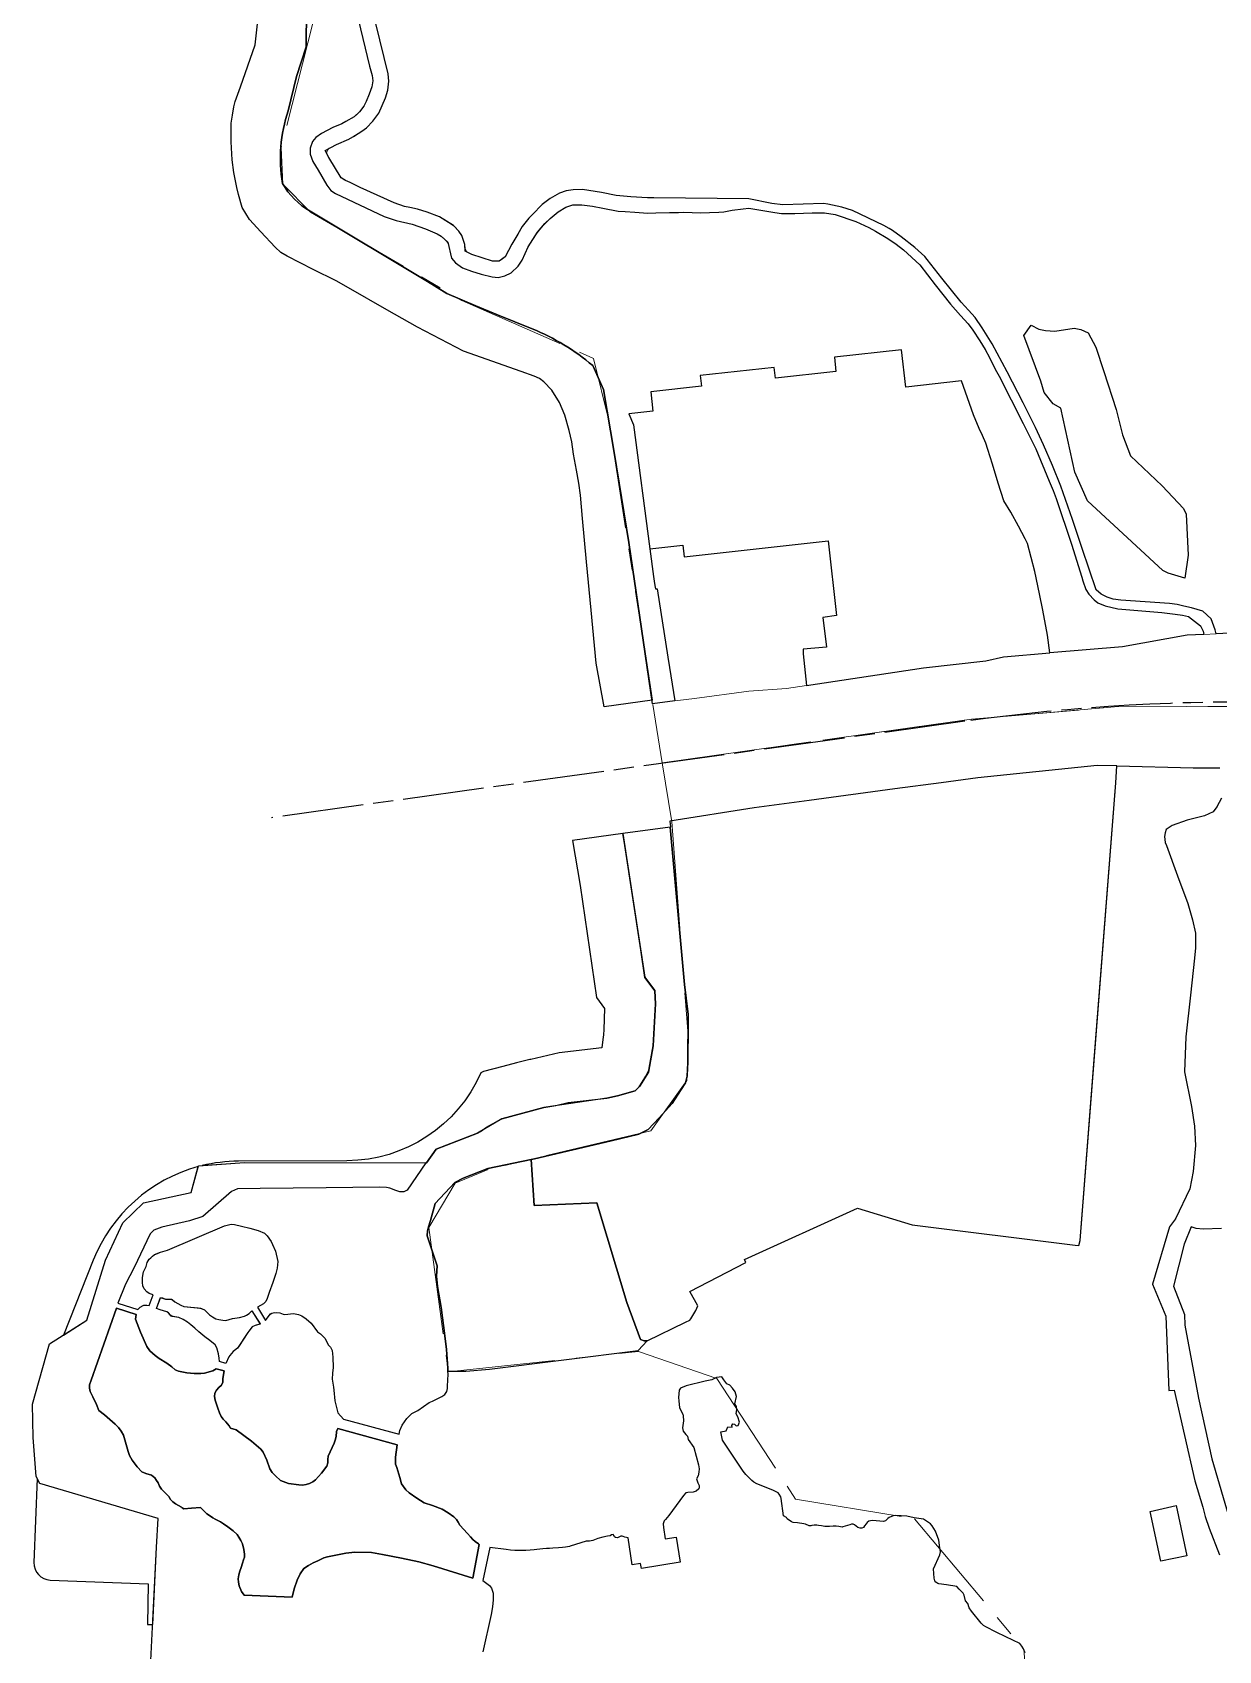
# Model space of a CAD drawing. Header units: millimetres. Extents: x 125232 to 134072, y 142885 to 152835.
# Drawn here: x 125787.7 to 126139.1, y 151965.9 to 152445.4 of the extents above; entities that cross this region are included whole.
import ezdxf

# ---------------------------------------------------------------- set-up
doc = ezdxf.new("R2010")
doc.units = ezdxf.units.MM
doc.linetypes.add('ACAD_ISO08W100', pattern=[36, 24, -3, 6, -3])
doc.linetypes.add('CENTER', pattern=[50.8, 31.75, -6.35, 6.35, -6.35])
for name, color, linetype in [('commerce', 10, 'Continuous'), ('culture', 21, 'Continuous'), ('green & plaza', 80, 'Continuous'), ('research & university', 30, 'Continuous'), ('residence-bad', 41, 'Continuous'), ('water', 4, 'Continuous'), ('老城北中心线', 7, 'ACAD_ISO08W100')]:
    doc.layers.add(name, color=color, linetype=linetype)
for name, color, linetype, lineweight in [('historical site', 232, 'Continuous', 0), ('municipal utilities', 151, 'Continuous', 0), ('super block', 6, 'CENTER', 0)]:
    doc.layers.add(name, color=color, linetype=linetype, lineweight=lineweight)

msp = doc.modelspace()

# ---------------------------------------------------------------- linework, layer by layer
at = {"layer": 'commerce'}
msp.add_lwpolyline([(126102.15, 152139.74), (126108.6, 152223.07), (126108.95, 152228.05), (126103.05, 152228.19), (126067.78, 152224.5), (126056.91, 152223.05), (126043.13, 152221.21), (126017.78, 152217.82), (126001.45, 152215.65), (125976.51, 152211.66), (125976.76, 152209.96), (125976.65, 152209.94), (125980.82, 152163.3), (125981.99, 152154.4), (125981.85, 152139.99), (125981.79, 152138.72), (125981.66, 152136.1), (125981.15, 152134.14), (125979.84, 152132.19), (125977.18, 152128.06), (125973.36, 152123.79), (125970.11, 152120.37), (125967.38, 152118.96), (125959.19, 152117), (125936.43, 152111.68), (125935.43, 152111.47), (125936.36, 152097.77), (125954.86, 152098.56), (125963.77, 152069.07), (125967.87, 152058.13), (125968.88, 152057.73), (125969.76, 152057.73), (125981.14, 152063.2), (125982.44, 152063.86), (125982.78, 152064.27), (125984.21, 152066.7), (125984.84, 152068.11), (125982.46, 152072.34), (125999.04, 152080.91), (125998.62, 152081.83), (126032.13, 152097.05), (126048.32, 152092.09), (126096.61, 152086.07), (126097.62, 152085.94), (126098.1, 152087.46)], close=True, dxfattribs=at)
at = {"layer": 'culture'}
msp.add_lwpolyline([(126077.54, 152303.27), (126075.44, 152306.6), (126073.82, 152311.81), (126072.07, 152317.41), (126070.71, 152321.78), (126070.11, 152323.71), (126069.1, 152325.93), (126068.14, 152328.05), (126066.48, 152332.03), (126062.93, 152342.12), (126046.38, 152340.21), (126045.17, 152351.35), (126025.26, 152349.15), (126025.72, 152344.92), (126007.83, 152342.93), (126007.47, 152346.13), (125985.51, 152343.7), (125985.86, 152340.51), (125970.88, 152338.85), (125971.5, 152333.17), (125964.4, 152332.38), (125965.73, 152329.13), (125970.6, 152292.39), (125980.36, 152293.47), (125980.75, 152289.98), (126023.41, 152294.71), (126025.86, 152272.61), (126021.86, 152272.04), (126022.92, 152263.27), (126016, 152262.6), (126016.04, 152261.23), (126016.99, 152251.88), (126051.7, 152257.15), (126070.12, 152259.13), (126075.31, 152260.37), (126089.11, 152261.54), (126088.4, 152266.79), (126086.96, 152274.16), (126085.97, 152278.99), (126084.6, 152285.64), (126082.43, 152293.92), (126081.72, 152295.31), (126079.77, 152299.04)], close=True, dxfattribs=at)
at = {"layer": 'green & plaza'}
msp.add_lwpolyline([(125883.57, 152451.71), (125887.52, 152435.31), (125888.38, 152432.64), (125888.54, 152431.06), (125888.21, 152429.26), (125887.5, 152427.03), (125886.58, 152424.88), (125885.86, 152423.48), (125884.64, 152421.78), (125882.97, 152420.38), (125880.59, 152418.93), (125879.35, 152418.23), (125876.71, 152417.21), (125873.35, 152415.42), (125871.64, 152414.26), (125870.65, 152413), (125869.95, 152411.02), (125869.96, 152409.32), (125870.74, 152407.12), (125872.36, 152404.5), (125874.97, 152400.06), (125876.09, 152398.56), (125877.51, 152397.63), (125891.92, 152390.81), (125895.47, 152389.59), (125900.22, 152388.52), (125904.18, 152387.21), (125907.62, 152385.68), (125908.8, 152385.01), (125910.79, 152383.21), (125911.85, 152378.52), (125913.07, 152377.06), (125915.07, 152375.62), (125917.77, 152374.58), (125920.62, 152373.76), (125923.92, 152372.9), (125925.66, 152372.74), (125927.62, 152373.23), (125929.53, 152374.13), (125931.62, 152376.14), (125932.75, 152377.92), (125934.6, 152381.81), (125937.29, 152386.13), (125939.54, 152388.74), (125941.11, 152390.24), (125943.42, 152392.24), (125945.68, 152393.55), (125947.75, 152394.3), (125950.42, 152394.28), (125953.57, 152393.87), (125956.69, 152393.24), (125961.25, 152392.42), (125963.26, 152392.26), (125966.12, 152392.09), (125969.97, 152391.79), (125972.36, 152391.88), (125976.39, 152392.03), (125979.11, 152392.04), (125980.61, 152392.06), (125983.12, 152392.02), (125985.47, 152391.94), (125988.23, 152391.99), (125990.99, 152392.09), (125992.47, 152392.18), (125994.95, 152392.71), (125998.25, 152393.12), (125999.95, 152393.25), (126007.6, 152392), (126009.64, 152391.75), (126013.56, 152391.72), (126018.7, 152391.89), (126021.64, 152391.93), (126022.38, 152391.94), (126025.46, 152391.42), (126031.58, 152389.36), (126035.42, 152387.59), (126037.44, 152386.49), (126041.12, 152384.27), (126043.52, 152382.6), (126045.78, 152380.9), (126050.58, 152376.48), (126055.1, 152370.6), (126059.69, 152364.83), (126062.57, 152361.44), (126064.88, 152359.05), (126066.28, 152357.14), (126068.37, 152354.03), (126069.88, 152351.41), (126071.22, 152349.04), (126072.89, 152345.62), (126074.02, 152343.52), (126081.17, 152329.53), (126084.93, 152321.96), (126088.92, 152312.42), (126090.05, 152309.67), (126090.94, 152307.3), (126095.52, 152293.72), (126098.55, 152283.94), (126098.83, 152282.88), (126099.78, 152280.33), (126100.59, 152278.97), (126102.18, 152277.28), (126103.34, 152276.34), (126105.44, 152275.5), (126109.17, 152274.62), (126122.26, 152273.53), (126126.23, 152273.04), (126128.33, 152272.71), (126130.11, 152272.27), (126133.71, 152269.56), (126134.47, 152268.01), (126134.73, 152267.02), (126129.78, 152266.79), (126110.61, 152263.37), (126089.11, 152261.54), (126088.4, 152266.79), (126086.96, 152274.16), (126085.97, 152278.99), (126084.6, 152285.64), (126082.43, 152293.92), (126081.72, 152295.31), (126079.77, 152299.04), (126077.54, 152303.27), (126075.44, 152306.6), (126073.82, 152311.81), (126072.07, 152317.41), (126070.71, 152321.78), (126070.11, 152323.71), (126069.1, 152325.93), (126068.14, 152328.05), (126066.48, 152332.03), (126062.93, 152342.12), (126046.38, 152340.21), (126045.17, 152351.35), (126025.26, 152349.15), (126025.72, 152344.92), (126007.83, 152342.93), (126007.47, 152346.13), (125985.51, 152343.7), (125985.86, 152340.51), (125970.88, 152338.85), (125971.5, 152333.17), (125964.4, 152332.38), (125965.73, 152329.13), (125970.6, 152292.39), (125971.69, 152284.16), (125971.93, 152282.08), (125972.29, 152280.53), (125972.75, 152280.53), (125975.9, 152260.23), (125976.39, 152257.18), (125978.01, 152247.28), (125971.41, 152246.43), (125969.23, 152261.29), (125964.35, 152294.22), (125960, 152320.87), (125956.88, 152339.52), (125953.67, 152346.66, 0.079798), (125935.77, 152357.52), (125925.47, 152361.7), (125919.05, 152364.39), (125910.46, 152368.01), (125904.77, 152371.52), (125869.97, 152392.37, -0.133943), (125861.79, 152400.64, -0.121104), (125863.45, 152422.15), (125865.94, 152432.25), (125868.84, 152441.04), (125868.94, 152452.2)], format="xyb", dxfattribs=at)
for points in [[(126148.42, 152267.65), (126138.32, 152267.19), (126138.02, 152268.32), (126136.91, 152271.58), (126134.4, 152273.94), (126131.05, 152274.85), (126129.69, 152275.22), (126128.38, 152275.52), (126126.82, 152275.86), (126124.49, 152276.14), (126110.07, 152277.18), (126107.85, 152277.46), (126106.08, 152278.06), (126104.31, 152278.92), (126102.76, 152280.26), (126098.65, 152292.45), (126095.81, 152301.07), (126092.32, 152310.94), (126089.82, 152317.02), (126087.15, 152323.15), (126084.81, 152328.28), (126081.15, 152335.63), (126076.48, 152344.83), (126072, 152353.07), (126069.08, 152357.88), (126066.91, 152360.91), (126064.97, 152363.07), (126062.77, 152365.48), (126057.04, 152372.56), (126052.77, 152378.1), (126052.04, 152378.96), (126049.09, 152381.61), (126045.05, 152384.78), (126042.49, 152386.67), (126041.44, 152387.31), (126039.95, 152388.18), (126030.6, 152392.57), (126027.46, 152393.56), (126023.3, 152394.48), (126022.08, 152394.7), (126009.95, 152394.31), (126006.75, 152394.71), (125999.89, 152396.04), (125971.75, 152396.31), (125969.89, 152396.31), (125964.94, 152396.6), (125960.65, 152397.04), (125956.32, 152397.89), (125950.66, 152398.85), (125947.84, 152398.76), (125945.86, 152398.44), (125943.82, 152397.71), (125941.11, 152396.14), (125938.75, 152394.37), (125935.84, 152391.45), (125934.74, 152390.34), (125932.76, 152387.87), (125931.48, 152385.6), (125929.69, 152382.63), (125927.73, 152378.9), (125925.99, 152377.58), (125924.04, 152377.56), (125917.87, 152379.58), (125915.94, 152380.57), (125915.82, 152382.53), (125914.95, 152385.23), (125914.05, 152386.51), (125912.42, 152388.17), (125908.34, 152390.75), (125904.63, 152392.11), (125901.76, 152392.96), (125899.54, 152393.46), (125897.89, 152393.79), (125894.9, 152394.82), (125884.84, 152399.44), (125881.8, 152400.85), (125880.43, 152401.47), (125879.2, 152402.26), (125875.56, 152408.26), (125874.45, 152410.42), (125877.76, 152412.14), (125881.39, 152413.74), (125882.84, 152414.49), (125885.3, 152416.11), (125886.65, 152417.04), (125888.55, 152419.07), (125890.32, 152421.42), (125892.34, 152425.96), (125892.98, 152428.23), (125893.26, 152430.93), (125893.1, 152433.09), (125889.47, 152448.02)], [(125822.8, 151962.97), (125824.49, 151996.54), (125824.96, 152005.1), (125789.87, 152015.49), (125788.83, 152017.54), (125787.92, 152029.05), (125787.7, 152038.98), (125792.82, 152056.81), (125803.8, 152063.8), (125809.38, 152081.65), (125814.46, 152092.65), (125820.66, 152098.56), (125820.66, 152098.56), (125834.71, 152101.65), (125836.91, 152109.54), (125850.56, 152110.57), (125904.26, 152110.49), (125898.71, 152102.32), (125897.73, 152101.86), (125896.54, 152101.86), (125895.4, 152102.26), (125893.6, 152102.97), (125892.61, 152103.17), (125890.57, 152103.26), (125874.72, 152103.01), (125855.18, 152102.82), (125848.49, 152102.77), (125846.68, 152101.97), (125838.16, 152094.54), (125834.26, 152093.28), (125826.08, 152091.38), (125823.64, 152090.53), (125822.64, 152089.41), (125817.82, 152079.42), (125815.33, 152074.46), (125813, 152068.84), (125818.93, 152066.97), (125819.64, 152067.7), (125820.56, 152068.21), (125821.06, 152068.29), (125821.56, 152068.27), (125822.25, 152068.15), (125823.49, 152071.32), (125822.34, 152071.76), (125821.62, 152072.28), (125820.86, 152073.14), (125820.4, 152074.06), (125820.3, 152074.96), (125820.34, 152076.44), (125820.62, 152078.15), (125821.39, 152079.78), (125821.75, 152080.95), (125822.27, 152081.87), (125822.75, 152082.29), (125823.29, 152082.76), (125823.79, 152083.2), (125824.24, 152083.42), (125825.67, 152083.94), (125827.69, 152084.54), (125844.57, 152091.83), (125846.54, 152092.26), (125847.56, 152092.15), (125849.64, 152091.65), (125852.12, 152091.08), (125854.6, 152090.37), (125856.5, 152089.57), (125857.29, 152088.8), (125858.4, 152087.15), (125858.78, 152086.29), (125859.67, 152084.29), (125860.41, 152081.23), (125860.23, 152079.23), (125859.79, 152077.65), (125858.89, 152075.02), (125857.84, 152072.04), (125857.28, 152070.29), (125856.86, 152069.33), (125856.16, 152068.66), (125855.31, 152068.14), (125854.39, 152067.67), (125856.78, 152063.74), (125858.11, 152065.58), (125858.59, 152065.89), (125859.02, 152066), (125859.96, 152066.1), (125861.03, 152066.01), (125861.97, 152065.58), (125862.53, 152065.48), (125865.03, 152065.8), (125866.55, 152065.56), (125867.52, 152065.14), (125868.79, 152064.28), (125870.25, 152062.91), (125872.17, 152060.41), (125873, 152059.83), (125874.42, 152058.37), (125875.35, 152056.52), (125876.02, 152055.8), (125876.47, 152054.87), (125876.73, 152052.87), (125876.8, 152049.78), (125876.59, 152048.18), (125876.47, 152046.4), (125876.85, 152043.96), (125876.96, 152043.06), (125877.3, 152039.95), (125878.2, 152036.42), (125879.9, 152034.48), (125896.38, 152030.08), (125896.52, 152031.18), (125897.24, 152032.72), (125898.62, 152034.69), (125900.12, 152036.17), (125901.91, 152037.09), (125905.27, 152039.47), (125906.21, 152039.86), (125907.8, 152040.6), (125908.96, 152041.24), (125909.85, 152041.86), (125910.43, 152042.7), (125910.63, 152043.64), (125910.67, 152044.29), (125910.85, 152047.87), (125910.79, 152048.76), (125916.09, 152048.76), (125923.14, 152049.3), (125967.12, 152054.83), (125969.76, 152057.73), (125981.14, 152063.2), (125982.44, 152063.86), (125982.78, 152064.27), (125984.21, 152066.7), (125984.84, 152068.11), (125982.46, 152072.34), (125999.04, 152080.91), (125998.62, 152081.83), (126032.13, 152097.05), (126048.32, 152092.09), (126096.61, 152086.07), (126097.62, 152085.94), (126098.1, 152087.46), (126108.6, 152223.07), (126108.95, 152228.05), (126131.58, 152227.51), (126139.39, 152227.46)], [(126139.92, 152218.46), (126138.51, 152215.91), (126137.41, 152214.48), (126134.86, 152213.24), (126129.73, 152211.98), (126125.27, 152210.42), (126123.58, 152209.18), (126123.2, 152208.23), (126123.07, 152207.1), (126123.28, 152205.36), (126123.62, 152204.46), (126126.85, 152195.52), (126130, 152187.25), (126131.35, 152182.48), (126132.19, 152178.54), (126132.18, 152174.17), (126131.95, 152171.05), (126130.75, 152160.09), (126129.33, 152147.75), (126128.98, 152137.37), (126131.03, 152127.13), (126131.92, 152121.28), (126132.19, 152115.63), (126131.54, 152107.92), (126130.52, 152102.72), (126126.31, 152093.87), (126124.56, 152091.5), (126119.49, 152074.54), (126123.47, 152065.06), (126124.36, 152042.99), (126125.89, 152043.06), (126132.02, 152016.25), (126134.4, 152008.4), (126135.09, 152005.68), (126136.3, 152002.24), (126139.31, 151994.35)], [(126139.93, 152091.04), (126134.47, 152090.78), (126132.42, 152090.95), (126130.92, 152091.47), (126128.84, 152086.38), (126125.67, 152073.93), (126129, 152065.56), (126129.06, 152062.4), (126133.08, 152040.74), (126137.08, 152022.78), (126142.58, 152003.91)], [(126081.74, 151965.33), (126081.3, 151966.47), (126080.83, 151967.26), (126080.18, 151968.08), (126076.09, 151970.04), (126073.16, 151971.4), (126070.1, 151972.96), (126069.39, 151973.39), (126068.69, 151974.11), (126065.92, 151977.58), (126065.23, 151978.63), (126064.77, 151979.92), (126064.08, 151980.71), (126063.7, 151982.32), (126063.38, 151982.98), (126062.25, 151984.11), (126061.48, 151984.91), (126058.49, 151985.45), (126056.21, 151985.72), (126055.9, 151985.8), (126055.29, 151986.21), (126055.01, 151986.62), (126054.8, 151987.37), (126054.64, 151990.16), (126056.51, 151994.29), (126056.68, 151995.16), (126056.49, 151996.4), (126056.15, 151998.62), (126055.21, 152001.3), (126054.22, 152002.87), (126053.7, 152003.54), (126051.68, 152004.9), (126048.92, 152005.24), (126046.71, 152005.81), (126043.41, 152006), (126042.66, 152005.88), (126041.52, 152005.36), (126041.1, 152005.07), (126040.4, 152004.4), (126039.77, 152004.2), (126037.61, 152004.4), (126036.45, 152004.44), (126035.48, 152004.3), (126034.95, 152003.86), (126034.65, 152003.55), (126034.21, 152002.91), (126033.87, 152002.37), (126033.4, 152002.2), (126032.85, 152002.21), (126032.17, 152002.38), (126031.21, 152003.24), (126030.83, 152003.39), (126030.31, 152003.37), (126029.82, 152003.25), (126029.11, 152003.05), (126027.74, 152002.59), (126027.61, 152002.56), (126027.04, 152002.64), (126026.6, 152002.71), (126025.79, 152002.77), (126024.87, 152002.77), (126023.84, 152002.74), (126023.12, 152002.72), (126022.39, 152002.76), (126021.41, 152002.88), (126020.58, 152002.99), (126020.08, 152003.06), (126019.27, 152003.09), (126018.59, 152002.97), (126018.26, 152002.91), (126017.81, 152002.93), (126016.71, 152003.45), (126016.19, 152003.54), (126014.34, 152003.76), (126013.07, 152003.91), (126012.54, 152004.07), (126011.31, 152004.95), (126011.03, 152005.36), (126010.21, 152005.84), (126009.45, 152011.03), (126009.35, 152011.54), (126008.94, 152012.31), (126008.61, 152012.65), (126008.01, 152013.02), (126007.04, 152013.47), (126002.33, 152015.38), (126001.44, 152015.84), (126000.77, 152016.32), (125999.04, 152018.09), (125998.27, 152019.1), (125992.15, 152028.28), (125991.6, 152030.71), (125993.19, 152031.07), (125993.68, 152032.25), (125994.95, 152032.16), (125994.93, 152032.66), (125995.17, 152033.17), (125995.65, 152033.06), (125996.12, 152032.53), (125996.73, 152032.6), (125997.14, 152033.58), (125996.64, 152035.24), (125996.2, 152036.13), (125996.41, 152037.42), (125996.3, 152038.25), (125995.79, 152039.07), (125996.31, 152041.18), (125995.88, 152042.6), (125995.11, 152043.72), (125994.31, 152044.57), (125993.38, 152044.98), (125992.5, 152046.13), (125991.96, 152047.02), (125990.35, 152046.81), (125988.98, 152046.12), (125986.94, 152045.79), (125981.34, 152044.42), (125979.66, 152043.67), (125979.24, 152043.06), (125979.11, 152040.97), (125979.17, 152039.93), (125979.41, 152037.9), (125980.36, 152035.99), (125980.49, 152035.52), (125980.61, 152033.99), (125980.29, 152031.94), (125980.43, 152030.93), (125981.27, 152029.93), (125981.78, 152029.45), (125981.99, 152028.52), (125983.66, 152026.13), (125985.02, 152020.97), (125985.19, 152019.78), (125985.14, 152018.78), (125984.89, 152017.73), (125984.46, 152016.8), (125984.86, 152015.61), (125985.2, 152014.89), (125985.24, 152014.34), (125985.12, 152013.91), (125984.33, 152013.18), (125983.44, 152012.87), (125981.89, 152012.82), (125981.3, 152012.64), (125980.54, 152011.9), (125976.23, 152005.98), (125975.22, 152004.8), (125974.89, 152004.4), (125974.5, 152003.48), (125974.66, 152002.46), (125975.17, 151999.01), (125978.4, 151999.52), (125979.6, 151992.1), (125968.08, 151990.24), (125967.81, 151991.78), (125965.36, 151991.4), (125964.16, 151999.32), (125963.19, 151999.54), (125962.67, 151999.74), (125962.43, 151999.83), (125961.96, 151999.81), (125961.01, 151999.4), (125960.46, 151999.42), (125960.11, 151999.64), (125960.01, 151999.98), (125959.69, 152000.37), (125959.28, 152000.29), (125958.82, 151999.98), (125958.04, 151999.86), (125956.72, 151999.6), (125955.23, 151999.16), (125953.72, 151998.61), (125952.7, 151998.38), (125951.76, 151998.33), (125947, 151996.86), (125946.76, 151996.79), (125945.62, 151996.58), (125944.68, 151996.46), (125943.59, 151996.37), (125941.86, 151996.27), (125940.85, 151996.22), (125940.01, 151996.17), (125938.91, 151996.07), (125937.17, 151995.85), (125936.38, 151995.75), (125935.11, 151995.67), (125933.82, 151995.62), (125932.67, 151995.6), (125931.62, 151995.61), (125930.63, 151995.65), (125929.29, 151995.73), (125928.08, 151995.86), (125923.24, 151996.52), (125923.24, 151996.52), (125921.17, 151986.67), (125923.07, 151985.27), (125923.67, 151984.46), (125924.17, 151982.97), (125924.21, 151981), (125923.97, 151978.91), (125923.57, 151976.68), (125921.16, 151965.56)]]:
    msp.add_lwpolyline(points, dxfattribs=at)
for points in [[(125966.24, 152131.8), (125967.44, 152132.99), (125968.28, 152134.31), (125969.4, 152136.09), (125970.25, 152137.94), (125970.43, 152138.5), (125971.58, 152145.13), (125972.29, 152157.56), (125972.04, 152161.46), (125969.07, 152165.41), (125967.89, 152173.6), (125963.16, 152204.5), (125962.55, 152207.98), (125947.69, 152205.91), (125950, 152192.57), (125954.77, 152159.47), (125957.21, 152156.22), (125956.93, 152149.95), (125956.85, 152148.33), (125956.69, 152146.97), (125956.38, 152144.56), (125943.72, 152143.09), (125935.39, 152141.05), (125935.05, 152141.1), (125931.07, 152140.07), (125927.01, 152139.01), (125921.33, 152137.54), (125920.52, 152137.12, -0.296653), (125880.86, 152111.08), (125848.75, 152110.93, 0.058469), (125838, 152109.62), (125850.56, 152110.57), (125904.47, 152110.49), (125907.27, 152114.55), (125919.51, 152119.21), (125920.41, 152119.74), (125922.19, 152121), (125923.96, 152122.03), (125926.71, 152123.44), (125939.17, 152126.88), (125942.78, 152127.41), (125946.39, 152128.3), (125957.85, 152129.63), (125961.02, 152130.28)], [(125809.38, 152081.65), (125814.46, 152092.65), (125820.66, 152098.56), (125834.71, 152101.65), (125836.85, 152109.33, 0.236779), (125805.73, 152081.57), (125796.96, 152059.44), (125803.8, 152063.8)], [(125824.96, 152005.1), (125789.87, 152015.49), (125789.15, 152016.91), (125788.18, 151992.05, 0.414172), (125792.98, 151986.86), (125822.01, 151985.72), (125821.77, 151973.72), (125823.34, 151973.64), (125824.49, 151996.54)]]:
    msp.add_lwpolyline(points, format="xyb", close=True, dxfattribs=at)
for points in [[(125853.7, 152062.31), (125852.84, 152061.83), (125851.86, 152060.63), (125851.52, 152060.19), (125848.48, 152055.57), (125847.2, 152054.58), (125846.19, 152053.36), (125845.89, 152052.98), (125845.03, 152051.04), (125843.09, 152051.57), (125843.04, 152052.6), (125842.84, 152053.86), (125842.32, 152055.62), (125841.82, 152056.5), (125840.29, 152057.86), (125838.78, 152058.89), (125836.97, 152060.37), (125835.87, 152061.43), (125834.66, 152062.49), (125833.69, 152063.26), (125832.33, 152064.08), (125831.1, 152064.61), (125828.85, 152064.99), (125828.06, 152066.02), (125827.54, 152066.32), (125825.57, 152066.86), (125824.46, 152067.33), (125825.69, 152070.59), (125827.18, 152070.1), (125827.63, 152070.02), (125828.94, 152070.11), (125829.87, 152069.26), (125831.67, 152068.24), (125832.6, 152067.88), (125837.55, 152067.38), (125838.65, 152066.86), (125840.16, 152065.45), (125841.03, 152064.78), (125842, 152064.26), (125842.89, 152063.99), (125844.08, 152063.83), (125845.01, 152063.75), (125847, 152064.29), (125849.04, 152064.68), (125850.51, 152065.05), (125851.16, 152065.3), (125851.88, 152065.77), (125852.75, 152066.58), (125855.22, 152062.63)], [(125897.01, 151993.31), (125902.21, 151992.27), (125906.44, 151991.08), (125918.14, 151987.37), (125920.09, 151997.39), (125919.87, 151997.54), (125918.82, 151998.23), (125918.16, 151998.83), (125917.48, 151999.64), (125916.58, 152000.62), (125914.36, 152003.1), (125913.79, 152004.01), (125913.29, 152004.81), (125912.57, 152005.57), (125910.9, 152006.81), (125909.11, 152007.82), (125906.23, 152008.94), (125903.76, 152009.72), (125901.56, 152011.09), (125899.31, 152012.65), (125898.32, 152013.57), (125897.08, 152015.31), (125896.55, 152017.22), (125895.61, 152020.2), (125895.31, 152021.18), (125895.27, 152023.25), (125895.75, 152026.93), (125878.14, 152031.73), (125877.83, 152030.88), (125877.68, 152029.35), (125877.44, 152028.32), (125877.12, 152027.38), (125875.34, 152023.58), (125875.22, 152022.57), (125875.24, 152021.54), (125874.89, 152020.54), (125873.31, 152018.48), (125871.57, 152016.51), (125870.76, 152015.95), (125869.77, 152015.47), (125868.77, 152015.13), (125867.75, 152014.95), (125866.59, 152015.01), (125863.6, 152015.5), (125861.22, 152016.33), (125860.99, 152016.58), (125859.9, 152017.57), (125858.76, 152018.72), (125858.08, 152019.76), (125857.18, 152022.4), (125856.07, 152024.73), (125855.41, 152025.58), (125852.64, 152027.96), (125848.09, 152031.34), (125846.43, 152031.89), (125845.99, 152032.5), (125845, 152033.76), (125844.25, 152034.49), (125843.63, 152035.29), (125843.11, 152036.36), (125842.63, 152037.81), (125841.81, 152040.14), (125841.66, 152041.22), (125841.76, 152042.22), (125842.25, 152043.14), (125842.97, 152043.85), (125843.74, 152044.54), (125844.15, 152045.52), (125844.09, 152046.53), (125844.47, 152048.83), (125842.15, 152049.43), (125841.15, 152048.85), (125838.66, 152048.13), (125837.64, 152048.01), (125835.6, 152048.03), (125833.5, 152048.25), (125830.95, 152048.75), (125830.01, 152049.16), (125828.97, 152050.01), (125827.56, 152051.12), (125825.3, 152052.49), (125824.06, 152053.4), (125822.49, 152054.79), (125821.63, 152056.05), (125819.74, 152060.25), (125818.24, 152064.11), (125818.43, 152065.49), (125812.58, 152067.42), (125805.1, 152046.08), (125804.6, 152044.66), (125804.58, 152043.67), (125804.83, 152042.68), (125805.58, 152041.1), (125806.66, 152038.85), (125807.4, 152037.07), (125809.07, 152035.8), (125812.25, 152033.03), (125813.19, 152032.07), (125814.01, 152030.93), (125814.73, 152029.76), (125816.07, 152024.96), (125816.5, 152023.79), (125817.22, 152022.37), (125818.72, 152020.34), (125820.1, 152018.9), (125821.27, 152018.39), (125822.99, 152017.94), (125823.93, 152017.17), (125824.51, 152016.38), (125824.99, 152015.61), (125825.33, 152014.65), (125825.93, 152013.8), (125826.64, 152013.1), (125828.12, 152011.57), (125828.58, 152010.75), (125829.26, 152010.02), (125830.05, 152009.39), (125831.88, 152008.45), (125832.1, 152008.24), (125832.53, 152007.95), (125834.79, 152008.19), (125837.52, 152008.37), (125839.42, 152006.47), (125840.21, 152005.94), (125841.19, 152005.3), (125841.89, 152004.88), (125843.39, 152004.1), (125844.27, 152003.53), (125845.56, 152002.65), (125847.2, 152001.42), (125848.33, 152000.34), (125848.86, 151999.57), (125849.4, 151998.61), (125849.9, 151997.59), (125850.37, 151995.88), (125850.57, 151994.52), (125850.51, 151993.61), (125850.28, 151992.83), (125849.92, 151991.85), (125849.54, 151990.6), (125849.16, 151989.5), (125848.83, 151988.43), (125848.69, 151987.25), (125848.75, 151986.22), (125848.98, 151985.14), (125849.62, 151983.43), (125850.4, 151982.4), (125864.66, 151981.81), (125865.23, 151984.27), (125866.09, 151986.84), (125867, 151988.69), (125868.15, 151990.22), (125869.48, 151991.19), (125870.84, 151991.91), (125872.29, 151992.58), (125874.07, 151993.39), (125875.11, 151993.71), (125880.57, 151994.82), (125883.22, 151995.07), (125888.11, 151995.01), (125891.38, 151994.39)], [(126118.75, 152007.16), (126126.49, 152008.96), (126129.62, 151993.99), (126121.98, 151992.46)]]:
    msp.add_lwpolyline(points, close=True, dxfattribs=at)
at = {"layer": 'historical site'}
for points in [[(125883.57, 152451.71), (125887.52, 152435.31), (125888.38, 152432.64), (125888.54, 152431.06), (125888.21, 152429.26), (125887.5, 152427.03), (125886.58, 152424.88), (125885.86, 152423.48), (125884.88, 152422.11), (125884.03, 152421.27), (125882.97, 152420.38), (125880.59, 152418.93), (125879.35, 152418.23), (125876.71, 152417.21), (125873.35, 152415.42), (125871.64, 152414.26), (125870.65, 152413), (125869.95, 152411.02), (125869.96, 152409.32), (125870.74, 152407.12), (125872.36, 152404.5), (125874.97, 152400.06), (125876.09, 152398.56), (125877.51, 152397.63), (125891.92, 152390.81), (125895.47, 152389.59), (125900.22, 152388.52), (125904.18, 152387.21), (125907.62, 152385.68), (125908.8, 152385.01), (125910.12, 152383.82), (125910.49, 152383.45), (125910.87, 152382.86), (125911.85, 152378.52), (125913.07, 152377.06), (125915.07, 152375.62), (125917.77, 152374.58), (125920.62, 152373.76), (125923.92, 152372.9), (125925.66, 152372.74), (125927.62, 152373.23), (125929.53, 152374.13), (125931.62, 152376.14), (125932.75, 152377.92), (125934.6, 152381.81), (125936.84, 152385.41), (125937.51, 152386.39), (125939.12, 152388.25), (125939.76, 152388.95), (125941.11, 152390.24), (125943.42, 152392.24), (125945.68, 152393.55), (125947.4, 152394.17), (125948.59, 152394.29), (125950.42, 152394.28), (125953.57, 152393.87), (125956.69, 152393.24), (125960.62, 152392.53), (125961.24, 152392.42), (125963.26, 152392.26), (125966.12, 152392.09), (125969.97, 152391.79), (125972.36, 152391.88), (125976.39, 152392.03), (125979.11, 152392.04), (125980.61, 152392.06), (125983.12, 152392.02), (125985.47, 152391.94), (125988.23, 152391.99), (125990.99, 152392.09), (125992.47, 152392.18), (125994.95, 152392.71), (125998.25, 152393.12), (125999.95, 152393.25), (126007.6, 152392), (126009.64, 152391.75), (126013.56, 152391.72), (126018.7, 152391.89), (126021.64, 152391.93), (126022.38, 152391.94), (126025.46, 152391.42), (126031.58, 152389.36), (126035.42, 152387.59), (126037.44, 152386.49), (126041.12, 152384.27), (126043.52, 152382.6), (126045.78, 152380.9), (126050.58, 152376.48), (126055.1, 152370.6), (126059.69, 152364.83), (126062.57, 152361.44), (126064.88, 152359.05), (126066.28, 152357.14), (126068.37, 152354.03), (126069.88, 152351.41), (126071.22, 152349.04), (126072.89, 152345.62), (126074.02, 152343.52), (126081.17, 152329.53), (126084.93, 152321.96), (126088.92, 152312.42), (126090.05, 152309.67), (126090.94, 152307.3), (126095.52, 152293.72), (126098.55, 152283.94), (126098.83, 152282.88), (126099.78, 152280.33), (126100.59, 152278.97), (126102.18, 152277.28), (126103.34, 152276.34), (126105.44, 152275.5), (126109.17, 152274.62), (126122.26, 152273.53), (126126.23, 152273.04), (126128.33, 152272.71), (126130.11, 152272.27), (126133.71, 152269.56), (126134.47, 152268.01), (126134.73, 152267.02), (126138.32, 152267.19), (126138.02, 152268.32), (126136.91, 152271.58), (126134.4, 152273.94), (126131.05, 152274.85), (126129.69, 152275.22), (126128.38, 152275.52), (126126.82, 152275.86), (126124.49, 152276.14), (126110.07, 152277.18), (126107.85, 152277.46), (126106.08, 152278.06), (126104.96, 152278.6), (126104.18, 152279.04), (126102.76, 152280.26), (126098.65, 152292.45), (126095.81, 152301.07), (126092.32, 152310.94), (126089.82, 152317.02), (126087.15, 152323.15), (126084.81, 152328.28), (126081.15, 152335.63), (126076.48, 152344.83), (126072, 152353.07), (126069.08, 152357.88), (126066.91, 152360.91), (126064.97, 152363.07), (126062.77, 152365.48), (126057.04, 152372.56), (126052.77, 152378.1), (126052.04, 152378.96), (126049.09, 152381.61), (126045.05, 152384.78), (126042.49, 152386.67), (126041.44, 152387.31), (126039.95, 152388.18), (126030.6, 152392.57), (126027.46, 152393.56), (126023.3, 152394.48), (126022.4, 152394.64), (126021.83, 152394.69), (126009.95, 152394.31), (126006.75, 152394.71), (125999.89, 152396.04), (125971.75, 152396.31), (125969.89, 152396.31), (125964.94, 152396.6), (125960.65, 152397.04), (125956.32, 152397.89), (125950.66, 152398.85), (125947.84, 152398.76), (125945.86, 152398.44), (125943.82, 152397.71), (125941.11, 152396.14), (125938.75, 152394.37), (125935.84, 152391.45), (125934.74, 152390.34), (125932.76, 152387.87), (125931.48, 152385.6), (125929.69, 152382.63), (125927.73, 152378.9), (125926.52, 152377.98), (125925.26, 152377.58), (125924.04, 152377.56), (125917.87, 152379.58), (125916.42, 152380.32), (125915.89, 152381.36), (125915.82, 152382.53), (125914.95, 152385.23), (125914.05, 152386.51), (125912.71, 152387.88), (125912.08, 152388.39), (125908.34, 152390.75), (125904.63, 152392.11), (125901.76, 152392.96), (125899.54, 152393.46), (125897.89, 152393.79), (125894.9, 152394.82), (125884.84, 152399.44), (125881.8, 152400.85), (125880.52, 152401.44), (125880.06, 152401.71), (125879.2, 152402.26), (125875.56, 152408.26), (125874.86, 152409.62), (125875.09, 152410.47), (125875.65, 152411.04), (125877.76, 152412.14), (125881.39, 152413.74), (125882.62, 152414.38), (125883.46, 152414.9), (125885.3, 152416.11), (125886.65, 152417.04), (125888.55, 152419.07), (125890.32, 152421.42), (125892.34, 152425.96), (125892.98, 152428.23), (125893.2, 152430.31), (125893.23, 152431.39), (125893.1, 152433.09), (125889.47, 152448.02)], [(126139.92, 152218.46), (126138.51, 152215.91), (126137.41, 152214.48), (126134.86, 152213.24), (126129.73, 152211.98), (126125.27, 152210.42), (126123.58, 152209.18), (126123.2, 152208.23), (126123.07, 152207.1), (126123.28, 152205.36), (126123.62, 152204.46), (126126.85, 152195.52), (126130, 152187.25), (126131.35, 152182.48), (126132.19, 152178.54), (126132.18, 152174.17), (126131.95, 152171.05), (126130.75, 152160.09), (126129.33, 152147.75), (126128.98, 152137.37), (126131.03, 152127.13), (126131.92, 152121.28), (126132.19, 152115.63), (126131.54, 152107.92), (126130.52, 152102.72), (126126.31, 152093.87), (126124.56, 152091.5), (126119.49, 152074.54), (126123.47, 152065.06), (126124.36, 152042.99), (126125.89, 152043.06), (126132.02, 152016.25), (126134.4, 152008.4), (126135.09, 152005.68), (126136.3, 152002.24), (126139.31, 151994.35)], [(126142.58, 152003.91), (126137.08, 152022.78), (126133.08, 152040.74), (126129.06, 152062.4), (126129, 152065.56), (126125.67, 152073.93), (126128.84, 152086.38), (126130.92, 152091.47), (126132.42, 152090.95), (126134.47, 152090.78), (126139.93, 152091.04)]]:
    msp.add_lwpolyline(points, dxfattribs=at)
at = {"layer": 'municipal utilities'}
for points in [[(126021.86, 152272.04), (126025.86, 152272.61), (126023.41, 152294.71), (125980.75, 152289.98), (125980.36, 152293.47), (125970.6, 152292.39), (125971.69, 152284.16), (125971.93, 152282.08), (125972.21, 152280.9), (125972.41, 152280.53), (125972.75, 152280.53), (125975.9, 152260.23), (125976.39, 152257.18), (125978.01, 152247.28), (125978.86, 152247.39), (125983.8, 152248.03), (125999.95, 152250.15), (126011.11, 152250.98), (126016.99, 152251.88), (126016.04, 152261.23), (126016, 152262.6), (126022.92, 152263.27)], [(126118.75, 152007.16), (126126.49, 152008.96), (126129.62, 151993.99), (126121.98, 151992.46)]]:
    msp.add_lwpolyline(points, close=True, dxfattribs=at)
at = {"layer": 'research & university'}
msp.add_lwpolyline([(125954.86, 152098.56), (125936.36, 152097.77), (125935.43, 152111.47), (125922.57, 152108.75), (125915.26, 152105.93), (125912.82, 152104.63), (125907.04, 152098.37), (125905.66, 152093.37), (125905.04, 152091.51), (125904.78, 152090.29), (125904.63, 152088.82), (125907.59, 152079.97), (125907.44, 152076.84), (125907.69, 152073.8), (125908.83, 152067.59), (125909.83, 152059.23), (125910.32, 152055.12), (125910.72, 152049.66), (125910.79, 152048.76), (125916.09, 152048.76), (125923.14, 152049.3), (125967.12, 152054.83), (125969.76, 152057.73), (125968.88, 152057.73), (125967.87, 152058.13), (125963.77, 152069.07)], close=True, dxfattribs=at)
at = {"layer": 'residence-bad'}
msp.add_lwpolyline([(126100.42, 152356.39), (126102.72, 152352.09), (126105.05, 152344.9), (126108.7, 152333.68), (126110.57, 152326.18), (126112.93, 152319.88), (126122.3, 152311.07), (126128.71, 152304.3), (126129.42, 152302.6), (126130.05, 152290.51), (126129.07, 152283.71), (126124.17, 152285.17), (126122.51, 152285.94), (126100.26, 152306.56), (126096.5, 152315.1), (126092.37, 152334.06), (126090.05, 152335.3), (126087.4, 152338.67), (126086.37, 152342.04), (126081.41, 152355.57), (126083.57, 152358.6), (126085.8, 152357.48), (126087.8, 152357.02), (126090.53, 152356.89), (126096.32, 152357.75), (126098.29, 152357.39)], close=True, dxfattribs=at)
at = {"layer": 'super block'}
for points in [[(125870.91, 152448.51), (125861.43, 152411.26), (125861.91, 152400.41), (125870.08, 152392.13), (125914.87, 152365.97), (125953.94, 152348.75), (125958.55, 152329.97), (125971.52, 152246.2), (125974.28, 152228.97), (126065.9, 152241.86), (126108.27, 152245.51), (126231.14, 152246.05), (126306.69, 152249.75), (126383.2, 152274.97), (126650.03, 152373.86), (126642.46, 152389.39), (126569.27, 152556.08)], [(126231.14, 152246.05), (126108.27, 152245.51), (126065.9, 152241.86), (125974.28, 152228.97), (125977.07, 152211.5), (125982.03, 152146.96), (125981.51, 152134.89), (125970.88, 152119.91), (125922.68, 152108.52), (125912.94, 152104.4), (125905.16, 152091.28), (125910.9, 152048.53), (125967.23, 152054.6), (125990.47, 152046.58), (126013.75, 152010.8), (126049.03, 152005.01), (126081.41, 151966.24), (126084.19, 151930.48), (126064.78, 151858.03), (126036.47, 151791.96), (126036.28, 151694.88), (126526.45, 151645.57)]]:
    msp.add_lwpolyline(points, dxfattribs=at)
at = {"layer": 'water'}
msp.add_lwpolyline([(125868.94, 152452.2), (125868.84, 152441.04), (125865.94, 152432.25), (125863.45, 152422.15, 0.121104), (125861.79, 152400.64, 0.133943), (125869.97, 152392.37), (125904.77, 152371.52), (125910.46, 152368.01), (125919.05, 152364.39), (125925.47, 152361.7), (125935.77, 152357.52, -0.079798), (125953.67, 152346.66), (125956.88, 152339.52), (125960, 152320.87), (125964.35, 152294.22), (125969.23, 152261.29), (125971.25, 152247.55), (125957.11, 152245.59), (125954.67, 152258.51), (125953.2, 152274.16), (125951.88, 152288.48), (125950.7, 152301.31), (125950.05, 152308.23), (125949.57, 152311.86), (125948.92, 152315.66), (125948.01, 152320.41), (125947.45, 152324.11), (125946.7, 152327.45), (125945.37, 152331.99), (125943.84, 152335.7), (125941.59, 152339.36), (125939.23, 152341.86), (125937.89, 152342.8), (125936.37, 152343.52), (125932.45, 152344.9), (125915.39, 152350.97), (125901.81, 152358.07), (125892.74, 152363.12), (125881.36, 152369.69), (125877.69, 152371.79), (125870.88, 152375.13), (125863.22, 152379.08), (125861.3, 152380.15), (125859.63, 152381.72), (125855.34, 152386.27), (125851.98, 152389.97), (125849.88, 152393.47), (125848.75, 152397.29), (125848.29, 152399.42), (125847.42, 152403.83), (125846.87, 152407.58), (125846.58, 152412.92), (125846.62, 152418.48), (125846.99, 152420.88), (125847.38, 152423.32), (125847.77, 152424.91), (125849.39, 152429.28), (125853.72, 152441.67), (125854.4, 152447.93)], format="xyb", dxfattribs=at)
for points in [[(125904.63, 152088.82), (125904.78, 152090.29), (125905.04, 152091.51), (125905.66, 152093.37), (125907.04, 152098.37), (125912.82, 152104.63), (125915.26, 152105.93), (125922.57, 152108.75), (125935.43, 152111.47), (125936.43, 152111.68), (125959.19, 152117), (125967.38, 152118.96), (125970.11, 152120.37), (125973.36, 152123.79), (125977.18, 152128.06), (125979.84, 152132.19), (125981.15, 152134.14), (125981.66, 152136.1), (125981.85, 152139.99), (125981.99, 152154.4), (125980.82, 152163.3), (125976.65, 152209.94), (125962.62, 152207.99), (125969.13, 152165.46), (125972.07, 152161.49), (125972.29, 152157.56), (125971.58, 152145.13), (125970.22, 152137.31), (125967.51, 152133.05), (125966.24, 152131.8), (125961.02, 152130.28), (125957.85, 152129.63), (125939.17, 152126.88), (125926.71, 152123.44), (125919.51, 152119.21), (125907.27, 152114.55), (125904.47, 152110.49), (125904.26, 152110.49), (125898.71, 152102.32), (125897.73, 152101.86), (125896.54, 152101.86), (125895.4, 152102.26), (125893.6, 152102.97), (125892.61, 152103.17), (125890.57, 152103.26), (125874.72, 152103.01), (125855.18, 152102.82), (125848.49, 152102.77), (125846.68, 152101.97), (125838.16, 152094.54), (125834.26, 152093.28), (125826.08, 152091.38), (125823.64, 152090.53), (125822.64, 152089.41), (125817.82, 152079.42), (125815.33, 152074.46), (125813, 152068.84), (125818.93, 152066.97), (125819.64, 152067.7), (125820.56, 152068.21), (125820.74, 152068.31), (125821.56, 152068.27), (125822.25, 152068.15), (125823.49, 152071.32), (125822.34, 152071.76), (125821.62, 152072.28), (125820.86, 152073.14), (125820.4, 152074.06), (125820.3, 152074.96), (125820.34, 152076.44), (125820.62, 152078.15), (125821.39, 152079.78), (125821.75, 152080.95), (125822.27, 152081.87), (125822.75, 152082.29), (125823.29, 152082.76), (125823.79, 152083.2), (125823.9, 152083.3), (125825.67, 152083.94), (125827.69, 152084.54), (125844.57, 152091.83), (125846.54, 152092.26), (125847.56, 152092.15), (125849.64, 152091.65), (125852.12, 152091.08), (125854.6, 152090.37), (125856.5, 152089.57), (125857.29, 152088.8), (125858.4, 152087.15), (125858.78, 152086.29), (125859.67, 152084.29), (125860.41, 152081.23), (125860.23, 152079.23), (125859.79, 152077.65), (125858.89, 152075.02), (125857.84, 152072.04), (125857.28, 152070.29), (125856.86, 152069.33), (125856.16, 152068.66), (125855.31, 152068.14), (125854.39, 152067.67), (125856.78, 152063.74), (125858.11, 152065.58), (125858.28, 152065.8), (125859.02, 152066), (125859.49, 152066.13), (125861.03, 152066.01), (125861.97, 152065.58), (125862.53, 152065.48), (125865.03, 152065.8), (125866.55, 152065.56), (125867.52, 152065.14), (125868.79, 152064.28), (125870.25, 152062.91), (125872.17, 152060.41), (125873, 152059.83), (125874.42, 152058.37), (125875.35, 152056.52), (125876.02, 152055.8), (125876.47, 152054.87), (125876.73, 152052.87), (125876.8, 152049.78), (125876.59, 152048.18), (125876.47, 152046.4), (125876.85, 152043.96), (125876.96, 152043.06), (125877.3, 152039.95), (125878.2, 152036.42), (125879.9, 152034.48), (125896.38, 152030.08), (125896.52, 152031.18), (125897.24, 152032.72), (125898.62, 152034.69), (125900.12, 152036.17), (125901.91, 152037.09), (125905.27, 152039.47), (125906.21, 152039.86), (125907.8, 152040.6), (125908.96, 152041.24), (125909.85, 152041.86), (125910.43, 152042.7), (125910.63, 152043.64), (125910.67, 152044.29), (125910.85, 152047.87), (125910.79, 152048.76), (125910.72, 152049.66), (125910.32, 152055.12), (125909.83, 152059.23), (125908.83, 152067.59), (125907.69, 152073.8), (125907.44, 152076.84), (125907.59, 152079.97)], [(125825.66, 152070.5), (125826.2, 152070.42), (125827.18, 152070.1), (125827.63, 152070.02), (125828.61, 152070.09), (125829.13, 152069.94), (125829.87, 152069.26), (125831.67, 152068.24), (125832.6, 152067.88), (125836.77, 152067.46), (125837.75, 152067.29), (125838.65, 152066.86), (125840.16, 152065.45), (125841.03, 152064.78), (125842, 152064.26), (125842.89, 152063.99), (125844.08, 152063.83), (125845.01, 152063.75), (125847, 152064.29), (125849.04, 152064.68), (125850.51, 152065.05), (125851.16, 152065.3), (125851.88, 152065.77), (125852.75, 152066.58), (125855.13, 152062.76), (125854.7, 152062.52), (125853.7, 152062.31), (125852.84, 152061.83), (125851.86, 152060.63), (125851.52, 152060.19), (125848.72, 152055.94), (125848.01, 152055.2), (125847.6, 152054.89), (125847.2, 152054.58), (125846.19, 152053.36), (125845.89, 152052.98), (125845.03, 152051.04), (125843.09, 152051.57), (125843.04, 152052.6), (125842.84, 152053.86), (125842.32, 152055.62), (125841.82, 152056.5), (125840.29, 152057.86), (125838.78, 152058.89), (125836.97, 152060.37), (125835.87, 152061.43), (125834.66, 152062.49), (125833.69, 152063.26), (125832.33, 152064.08), (125831.1, 152064.61), (125829.09, 152064.95), (125828.7, 152065.19), (125828.06, 152066.02), (125827.54, 152066.32), (125825.57, 152066.86), (125824.46, 152067.33)], [(125842.15, 152049.43), (125844.47, 152048.83), (125844.09, 152046.53), (125844.15, 152045.52), (125843.74, 152044.54), (125842.97, 152043.85), (125842.25, 152043.14), (125841.76, 152042.22), (125841.66, 152041.22), (125841.81, 152040.14), (125842.63, 152037.81), (125843.11, 152036.36), (125843.63, 152035.29), (125844.25, 152034.49), (125845, 152033.76), (125845.99, 152032.5), (125846.43, 152031.89), (125848.09, 152031.34), (125852.64, 152027.96), (125855.41, 152025.58), (125856.07, 152024.73), (125857.18, 152022.4), (125858.08, 152019.76), (125858.76, 152018.72), (125859.9, 152017.57), (125860.99, 152016.58), (125861.22, 152016.33), (125863.6, 152015.5), (125866.59, 152015.01), (125867.75, 152014.95), (125868.77, 152015.13), (125869.77, 152015.47), (125870.76, 152015.95), (125871.57, 152016.51), (125873.31, 152018.48), (125874.89, 152020.54), (125875.24, 152021.54), (125875.22, 152022.57), (125875.34, 152023.58), (125877.12, 152027.38), (125877.44, 152028.32), (125877.68, 152029.35), (125877.83, 152030.88), (125878.14, 152031.73), (125895.75, 152026.93), (125895.27, 152023.25), (125895.31, 152021.18), (125895.61, 152020.2), (125896.55, 152017.22), (125897.08, 152015.31), (125898.32, 152013.57), (125899.31, 152012.65), (125901.56, 152011.09), (125903.76, 152009.72), (125906.23, 152008.94), (125909.11, 152007.82), (125910.9, 152006.81), (125912.57, 152005.57), (125913.29, 152004.81), (125913.79, 152004.01), (125914.36, 152003.1), (125916.58, 152000.62), (125917.48, 151999.64), (125918.16, 151998.83), (125918.82, 151998.23), (125919.87, 151997.54), (125920.09, 151997.39), (125918.14, 151987.37), (125906.44, 151991.08), (125902.21, 151992.27), (125897.01, 151993.31), (125891.38, 151994.39), (125888.11, 151995.01), (125883.22, 151995.07), (125880.57, 151994.82), (125875.11, 151993.71), (125874.07, 151993.39), (125872.29, 151992.58), (125870.84, 151991.91), (125869.48, 151991.19), (125868.15, 151990.22), (125867, 151988.69), (125866.09, 151986.84), (125865.23, 151984.27), (125864.66, 151981.81), (125850.4, 151982.4), (125849.62, 151983.43), (125848.98, 151985.14), (125848.75, 151986.22), (125848.69, 151987.25), (125848.83, 151988.43), (125849.16, 151989.5), (125849.54, 151990.6), (125849.92, 151991.85), (125850.28, 151992.83), (125850.51, 151993.61), (125850.57, 151994.52), (125850.37, 151995.88), (125849.9, 151997.59), (125849.4, 151998.61), (125848.86, 151999.57), (125848.33, 152000.34), (125847.2, 152001.42), (125845.56, 152002.65), (125844.27, 152003.53), (125843.39, 152004.1), (125841.89, 152004.88), (125841.19, 152005.3), (125840.21, 152005.94), (125839.42, 152006.47), (125837.52, 152008.37), (125834.79, 152008.19), (125832.53, 152007.95), (125832.1, 152008.24), (125831.88, 152008.45), (125830.05, 152009.39), (125829.26, 152010.02), (125828.58, 152010.75), (125828.12, 152011.57), (125826.64, 152013.1), (125825.93, 152013.8), (125825.33, 152014.65), (125824.99, 152015.61), (125824.51, 152016.38), (125823.93, 152017.17), (125822.99, 152017.94), (125821.27, 152018.39), (125820.1, 152018.9), (125818.72, 152020.34), (125817.22, 152022.37), (125816.5, 152023.79), (125816.07, 152024.96), (125814.73, 152029.76), (125814.01, 152030.93), (125813.19, 152032.07), (125812.25, 152033.03), (125809.07, 152035.8), (125807.4, 152037.07), (125806.66, 152038.85), (125805.58, 152041.1), (125804.83, 152042.68), (125804.58, 152043.67), (125804.6, 152044.66), (125805.1, 152046.08), (125812.58, 152067.42), (125818.43, 152065.49), (125818.24, 152064.11), (125819.74, 152060.25), (125821.63, 152056.05), (125822.49, 152054.79), (125824.06, 152053.4), (125825.3, 152052.49), (125827.56, 152051.12), (125828.97, 152050.01), (125830.01, 152049.16), (125830.95, 152048.75), (125833.5, 152048.25), (125835.6, 152048.03), (125837.64, 152048.01), (125838.66, 152048.13), (125841.15, 152048.85)]]:
    msp.add_lwpolyline(points, close=True, dxfattribs=at)
msp.add_lwpolyline([(126081.74, 151965.33), (126081.3, 151966.47), (126080.83, 151967.26), (126080.18, 151968.08), (126076.09, 151970.04), (126073.16, 151971.4), (126070.1, 151972.96), (126069.39, 151973.39), (126068.69, 151974.11), (126065.92, 151977.58), (126065.23, 151978.63), (126064.77, 151979.92), (126064.08, 151980.71), (126063.7, 151982.32), (126063.38, 151982.98), (126062.25, 151984.11), (126061.48, 151984.91), (126058.49, 151985.45), (126056.21, 151985.72), (126055.9, 151985.8), (126055.29, 151986.21), (126055.01, 151986.62), (126054.8, 151987.37), (126054.64, 151990.16), (126056.51, 151994.29), (126056.68, 151995.16), (126056.49, 151996.4), (126056.15, 151998.62), (126055.21, 152001.3), (126054.22, 152002.87), (126053.7, 152003.54), (126051.68, 152004.9), (126048.92, 152005.24), (126046.71, 152005.81), (126043.41, 152006), (126042.66, 152005.88), (126041.52, 152005.36), (126041.1, 152005.07), (126040.4, 152004.4), (126039.77, 152004.2), (126037.61, 152004.4), (126036.45, 152004.44), (126035.48, 152004.3), (126034.95, 152003.86), (126034.65, 152003.55), (126034.21, 152002.91), (126033.87, 152002.37), (126033.4, 152002.2), (126032.85, 152002.21), (126032.17, 152002.38), (126031.21, 152003.24), (126030.83, 152003.39), (126030.31, 152003.37), (126029.82, 152003.25), (126029.11, 152003.05), (126027.74, 152002.59), (126027.61, 152002.56), (126027.04, 152002.64), (126026.6, 152002.71), (126025.79, 152002.77), (126024.87, 152002.77), (126023.84, 152002.74), (126023.12, 152002.72), (126022.39, 152002.76), (126021.41, 152002.88), (126020.58, 152002.99), (126020.08, 152003.06), (126019.27, 152003.09), (126018.59, 152002.97), (126018.26, 152002.91), (126017.81, 152002.93), (126016.71, 152003.45), (126016.19, 152003.54), (126014.34, 152003.76), (126013.07, 152003.91), (126012.54, 152004.07), (126011.31, 152004.95), (126011.03, 152005.36), (126010.21, 152005.84), (126009.45, 152011.03), (126009.35, 152011.54), (126008.94, 152012.31), (126008.61, 152012.65), (126008.01, 152013.02), (126007.04, 152013.47), (126002.33, 152015.38), (126001.44, 152015.84), (126000.77, 152016.32), (125999.04, 152018.09), (125998.27, 152019.1), (125992.15, 152028.28), (125991.6, 152030.71), (125993.19, 152031.07), (125993.68, 152032.25), (125994.95, 152032.16), (125994.93, 152032.66), (125995.17, 152033.17), (125995.65, 152033.06), (125996.12, 152032.53), (125996.73, 152032.6), (125997.14, 152033.58), (125996.64, 152035.24), (125996.2, 152036.13), (125996.41, 152037.42), (125996.3, 152038.25), (125995.79, 152039.07), (125996.31, 152041.18), (125995.88, 152042.6), (125995.11, 152043.72), (125994.31, 152044.57), (125993.38, 152044.98), (125992.5, 152046.13), (125991.96, 152047.02), (125990.35, 152046.81), (125988.98, 152046.12), (125986.94, 152045.79), (125981.34, 152044.42), (125979.66, 152043.67), (125979.24, 152043.06), (125979.11, 152040.97), (125979.17, 152039.93), (125979.41, 152037.9), (125980.36, 152035.99), (125980.49, 152035.52), (125980.61, 152033.99), (125980.29, 152031.94), (125980.43, 152030.93), (125981.27, 152029.93), (125981.78, 152029.45), (125981.99, 152028.52), (125983.66, 152026.13), (125985.02, 152020.97), (125985.19, 152019.78), (125985.14, 152018.78), (125984.89, 152017.73), (125984.46, 152016.8), (125984.86, 152015.61), (125985.2, 152014.89), (125985.24, 152014.34), (125985.12, 152013.91), (125984.33, 152013.18), (125983.44, 152012.87), (125981.89, 152012.82), (125981.3, 152012.64), (125980.54, 152011.9), (125976.23, 152005.98), (125975.22, 152004.8), (125974.89, 152004.4), (125974.5, 152003.48), (125974.66, 152002.46), (125975.17, 151999.01), (125978.4, 151999.52), (125979.6, 151992.1), (125968.08, 151990.24), (125967.81, 151991.78), (125965.36, 151991.4), (125964.16, 151999.32), (125963.19, 151999.54), (125962.67, 151999.74), (125962.43, 151999.83), (125961.96, 151999.81), (125961.01, 151999.4), (125960.46, 151999.42), (125960.11, 151999.64), (125960.01, 151999.98), (125959.69, 152000.37), (125959.28, 152000.29), (125958.82, 151999.98), (125958.04, 151999.86), (125956.72, 151999.6), (125955.23, 151999.16), (125953.72, 151998.61), (125952.7, 151998.38), (125951.76, 151998.33), (125947, 151996.86), (125946.76, 151996.79), (125945.62, 151996.58), (125944.68, 151996.46), (125943.59, 151996.37), (125941.86, 151996.27), (125940.85, 151996.22), (125940.01, 151996.17), (125938.91, 151996.07), (125937.17, 151995.85), (125936.38, 151995.75), (125935.11, 151995.67), (125933.82, 151995.62), (125932.67, 151995.6), (125931.62, 151995.61), (125930.63, 151995.65), (125929.29, 151995.73), (125928.08, 151995.86), (125923.24, 151996.52), (125923.24, 151996.52), (125921.17, 151986.67), (125923.07, 151985.27), (125923.67, 151984.46), (125924.17, 151982.97), (125924.21, 151981), (125923.97, 151978.91), (125923.57, 151976.68), (125921.16, 151965.56)], dxfattribs=at)
at = {"layer": '老城北中心线', "linetype": 'ACAD_ISO08W100', "lineweight": 25}
msp.add_line((126063.94, 152241.26), (125858.5, 152212.7), dxfattribs=at)
msp.add_arc((126146.55, 151646.97), 600, 88.58013, 97.91362, dxfattribs=at)

doc.saveas('drawing.dxf')
